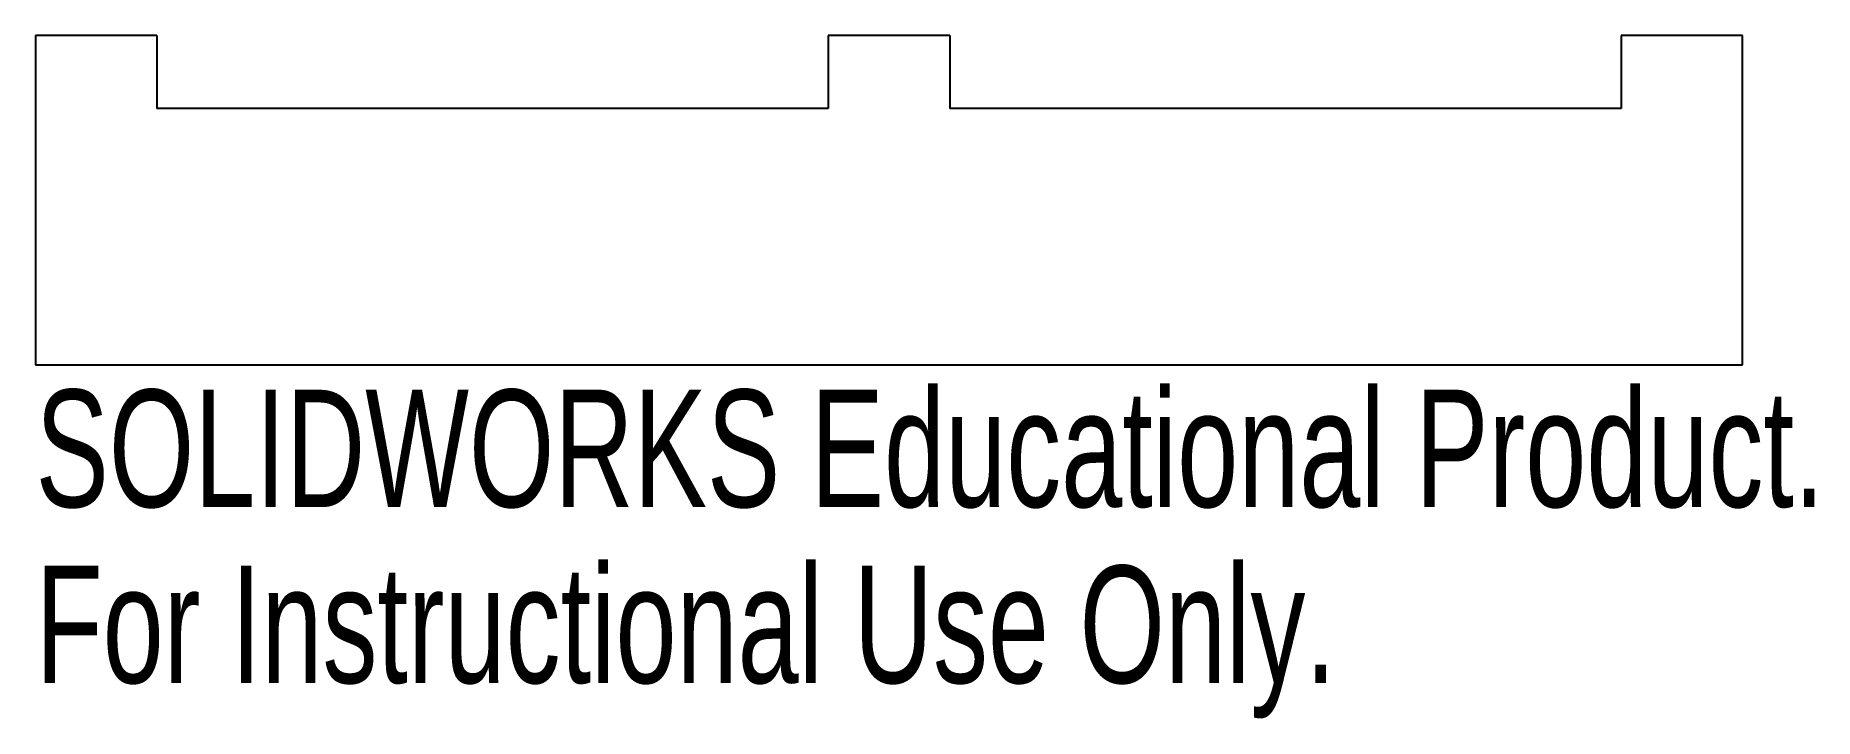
# Model space of a CAD drawing. Header units: millimetres. Extents: x 39.8 to 113.1, y 274.9 to 303.
import ezdxf

# ---------------------------------------------------------------- set-up
doc = ezdxf.new("R2010")
doc.units = ezdxf.units.MM
doc.styles.add('SLDTEXTSTYLE0', font='TXT', dxfattribs={"width": 0.7})

msp = doc.modelspace()

# ---------------------------------------------------------------- linework, layer by layer
at = {"color": 7, "linetype": 'Continuous', "lineweight": 25}
for p, q in [((44.849, 303), (39.849, 303)), ((39.849, 303), (39.849, 289.43)), ((44.849, 303), (44.849, 300)), ((72.5, 303), (72.5, 300)), ((77.5, 303), (72.5, 303)), ((77.5, 303), (77.5, 300)), ((105.151, 303), (105.151, 300)), ((110.151, 303), (105.151, 303)), ((110.151, 289.43), (110.151, 303)), ((72.5, 300), (44.849, 300)), ((105.151, 300), (77.5, 300)), ((39.849, 289.43), (110.151, 289.43))]:
    msp.add_line(p, q, dxfattribs=at)

# ---------------------------------------------------------------- texts
at = {"color": 7, "linetype": 'Continuous', "char_height": 4.83362, "attachment_point": 1, "style": 'SLDTEXTSTYLE0'}
for s, insert in [('SOLIDWORKS Educational Product.', (39.849, 288.41)), ('For Instructional Use Only.', (39.849, 281.16))]:
    msp.add_mtext(s, dxfattribs=dict(at, insert=insert))

doc.saveas('drawing.dxf')
